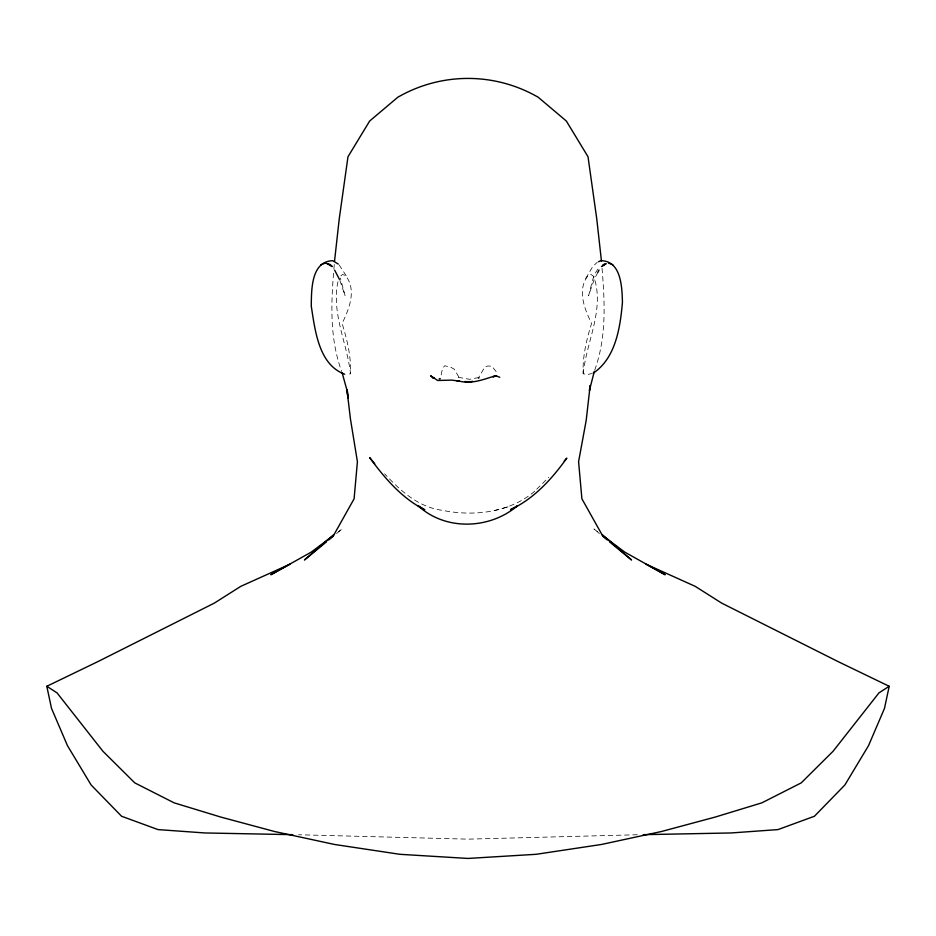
<?xml version="1.0" encoding="UTF-8"?>
<svg xmlns="http://www.w3.org/2000/svg" width="936" height="936" viewBox="0 0 936 936"><rect width="100%" height="100%" fill="white"/><g stroke="black" fill="none" stroke-linecap="round" stroke-linejoin="round"><path stroke-width="0.7" stroke-dasharray="4.68 3.51" d="M583.163 373.756C586.404 341.5 605.124 308.903 593.693 276.436L591.061 274.494L588.253 275.371C576.693 289.727 584.52 309.067 591.587 323.423C586.498 339.745 582.473 356.452 583.163 373.756L587.562 374.517L591.704 373.546M333.555 273.16C330.899 306.025 330.08 340.002 341.687 371.428M333.883 269.182L334.304 263.882M337.931 281.748C331.297 313.209 347.104 343.044 350.52 373.78L346.121 374.54M594.723 370.13C606.622 337.37 604.843 301.989 602.012 267.86M597.835 272.411L594.255 279.256L588.545 295.811C591.505 286.393 592.114 275.535 598.981 267.907M585.655 278.542L592.722 266.643L597.226 262.267M536.726 489.189L548.788 477.255M336.55 533.555L342.085 528.992L338.656 531.566M340.856 275.816L342.611 274.529L345.419 275.406C356.99 289.75 349.151 309.102 342.085 323.446C347.174 339.768 351.199 356.476 350.52 373.78M534.737 491.189C509.605 512.823 473.429 516.719 441.921 510.26C418.146 507.043 400.28 490.628 384.637 473.791M494.419 510.576L509.067 506.575L505.978 507.406M438.539 378.998L440.669 378.869L439.393 379.232C442.471 375.313 440.645 369.112 444.799 365.754L450.895 367.298L454.299 369.217L459.553 378.366L458.078 377.278L469.591 379.314L480.882 377.079L478.05 378.6L484.953 366.807L487.855 365.999L491.95 366.28L497.929 373.838M637.393 834.748L468 839.147L298.607 834.748M597.343 531.566L593.915 528.992L599.449 533.555M339.148 264.911L348.016 278.565M339.885 280.461L345.138 295.834L340.365 278.144"/><path stroke-width="1.4" d="M334.526 261.226L339.253 218.79L347.981 156.757L369.661 121.025L397.87 97.18L401.836 95.004C443.208 72.903 492.792 72.903 534.163 95.004L538.13 97.18L566.338 121.025L588.019 156.757L596.747 218.79L601.474 261.226M601.907 534.982L624.733 552.1L665.168 574.739L645.629 563.999L695.226 586.357L721.609 603.077L837.966 661.541L889.2 686.287L884.497 708.365L868.503 745.711L844.88 784.976L814.437 816.25L778.003 829.588L731.145 832.958L643.219 834.666M594.301 371.428L589.423 390.476L590.16 385.527L586.205 420.322L578.588 461.694L581.899 498.794L601.696 534.128L631.554 559.974L609.418 541.757M597.835 272.411L599.028 270.13M338.247 264.046L332.69 260.688C310.951 261.472 311.501 289.961 311.267 306.201C315.069 330.115 318.614 364.748 344.729 374.213M564.209 461.062L566.818 458.113C551.994 478.904 534.011 498.712 510.553 509.664L517.257 505.966C489.528 529.425 445.349 530.993 418.135 505.732L424.827 509.839C401.778 498.28 384.673 478.062 369.65 457.599L374.716 463.765M326.582 541.757L304.446 559.974L334.304 534.128L354.1 498.794L357.412 461.694L350.427 418.848L347.069 390.581L342.108 372.727M328.793 539.932L333.228 536.281M334.094 534.982L311.267 552.1L270.832 574.739L290.371 563.999L240.774 586.357L214.391 603.077L98.034 661.541L46.8 686.287L51.503 708.365L67.497 745.711L91.12 784.976L121.563 816.25L157.997 829.588L204.855 832.958L292.781 834.666M601.462 266.526L605.92 263.8L602.995 264.701M889.2 686.287L878.998 692.827L833.122 751.21L801.204 782.894L761.845 802.854L715.209 817.069L661.471 831.507L601.474 844.471L536.082 854.311L468 858.441L399.918 854.311L334.526 844.471L274.529 831.507L220.791 817.069L174.154 802.854L134.796 782.894L102.878 751.21L57.002 692.827L46.8 686.287M593.085 373.218C615.701 358.418 620.275 327.319 622.44 302.281C622.007 287.013 621.282 260.945 600.982 260.664L598.478 261.729M602.573 265.847L605.92 263.8M320.873 264.759L325.225 263.086L330.677 264.724M472.61 381.303L469.03 382.099L464.806 381.49M468.702 381.865L470.785 381.654L466.42 381.677M456.709 380.835L459.225 381.069L451.515 380.121L437.674 380.484L430.642 375.804L432.771 377.29M459.038 381.057C471.533 384.45 483.982 379.279 495.589 375.699L496.513 375.933L492.991 376.834L495.589 375.699L499.789 377.266M434.374 378.191L432.315 377.524L433.824 378.039M608.447 263.063L612.811 264.736M602.772 536.281L607.207 539.932M334.643 270.153L339.417 279.291M329.823 264.993L327.764 263.823L332.221 266.549L329.823 264.993M347.946 398.35L347.221 389.949L347.946 398.35"/></g></svg>
